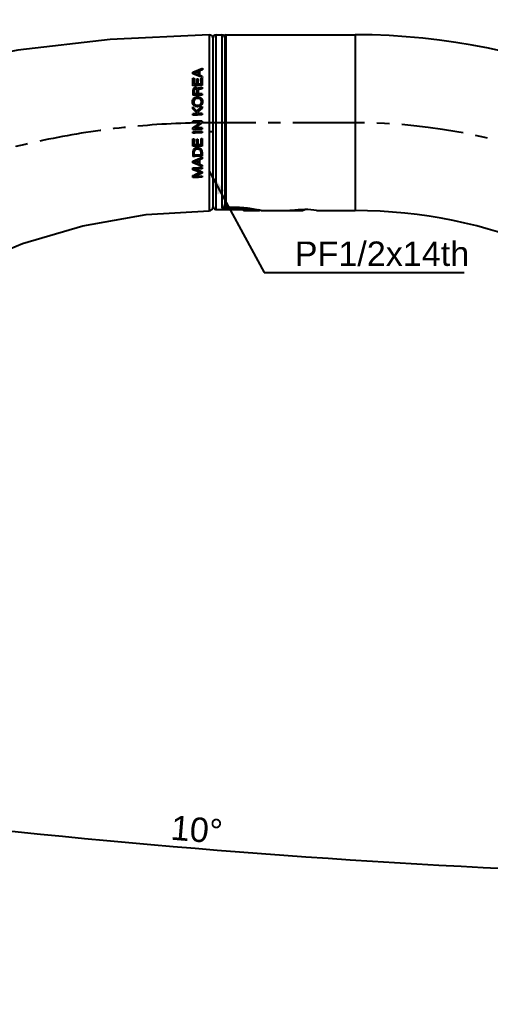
# Model space of a CAD drawing. Header units: millimetres. Extents: x 601 to 1195, y -13 to 407.
# Drawn here: x 890.2 to 938.4, y 251.6 to 351.4 of the extents above; entities that cross this region are included whole.
import ezdxf

# ---------------------------------------------------------------- set-up
doc = ezdxf.new("R2010")
doc.units = ezdxf.units.MM
doc.header["$LTSCALE"] = 0.1
doc.linetypes.add('CENTERX2', pattern=[101.6, 63.5, -12.7, 12.7, -12.7])
doc.layers.add('CENTER', color=1, linetype='CENTERX2')
doc.layers.add('DIM', color=3, linetype='Continuous')
doc.styles.get("Standard").update_dxf_attribs({"font": 'arial.ttf'})
doc.dimstyles.new('ISO-25', dxfattribs={"dimtxt": 2.5, "dimasz": 2.5, "dimexe": 1.25, "dimexo": 0.625, "dimtad": 1, "dimlfac": 1.666667, "dimtxsty": 'Standard', "dimcen": 2.5, "dimadec": 0, "dimazin": 0, "dimtfac": 1, "dimtmove": 0, "dimatfit": 3, "dimfxl": 0, "dimarcsym": 0})

# ---------------------------------------------------------------- blocks, each defined once
blk = doc.blocks.new('*D5')
at = {"layer": 'Defpoints', "color": 0}
for p in [(838.011, 303.15), (836.255, 292.657), (983.324, 282.05), (883.16, 269.05), (983.324, 148.496)]:
    blk.add_point(p, dxfattribs=at)
at = {"layer": 'DIM', "color": 0, "lineweight": -2}
blk.add_line((836.152, 292.041), (833.254, 274.728), dxfattribs=at)
blk.add_arc((983.324, 1171.51), 908.002, 260.657752, 269.842248, dxfattribs=at)
at = {"layer": 'DIM', "color": 0}
for points in [[(835.859, 275.14), (835.995, 275.962), (833.461, 275.961)], [(980.825, 263.928), (980.824, 263.095), (983.324, 263.508)]]:
    blk.add_solid(points, dxfattribs=at)
at = {"layer": 'DIM', "color": 0, "insert": (908.292, 268.521), "char_height": 2.5, "attachment_point": 5, "rotation": 355.25}
blk.add_mtext('10°', dxfattribs=at)
blk = doc.blocks.new('*D6')
at = {"layer": 'Defpoints', "color": 0}
for p in [(836.755, 295.645), (836.755, 240.86), (985.016, 151.37)]:
    blk.add_point(p, dxfattribs=at)
at = {"layer": 'DIM', "color": 0, "lineweight": -2}
for p, q in [((836.755, 295.02), (836.755, 239.61)), ((985.016, 151.995), (985.016, 242.11)), ((982.516, 240.86), (839.255, 240.86))]:
    blk.add_line(p, q, dxfattribs=at)
at = {"layer": 'DIM', "color": 0}
for points in [[(839.255, 241.277), (839.255, 240.444), (836.755, 240.86)], [(982.516, 241.277), (982.516, 240.444), (985.016, 240.86)]]:
    blk.add_solid(points, dxfattribs=at)
at = {"layer": 'DIM', "color": 0, "insert": (910.885, 242.988), "char_height": 2.5, "attachment_point": 5}
blk.add_mtext('247,1', dxfattribs=at)
blk = doc.blocks.new('*D7')
at = {"layer": 'Defpoints', "color": 0}
for p in [(1049.711, 364.428), (818.81, 303.135), (1049.711, 217.456)]:
    blk.add_point(p, dxfattribs=at)
at = {"layer": 'DIM', "color": 0, "lineweight": -2}
for p, q in [((818.81, 303.76), (818.81, 365.678)), ((1049.711, 218.081), (1049.711, 365.678)), ((821.31, 364.428), (1047.211, 364.428))]:
    blk.add_line(p, q, dxfattribs=at)
at = {"layer": 'DIM', "color": 0}
for points in [[(821.31, 364.845), (821.31, 364.011), (818.81, 364.428)], [(1047.211, 364.845), (1047.211, 364.011), (1049.711, 364.428)]]:
    blk.add_solid(points, dxfattribs=at)
at = {"layer": 'DIM', "color": 0, "insert": (934.261, 366.556), "char_height": 2.5, "attachment_point": 5}
blk.add_mtext('384,84', dxfattribs=at)

msp = doc.modelspace()

# ---------------------------------------------------------------- linework, layer by layer
for p, q in [((910.2742, 332.0094), (910.2742, 349.8803)), ((910.2742, 349.8803), (910.8742, 349.8803)), ((910.8742, 349.8803), (910.8742, 332.1465)), ((911.1742, 349.7603), (911.1742, 332.3479)), ((911.2942, 332.2231), (911.2942, 349.8803)), ((911.2942, 349.8803), (924.4942, 349.8803)), ((924.4942, 349.8803), (924.4942, 331.8803)), ((909.9742, 332.2899), (909.9742, 349.5803)), ((907.9045, 346.0452), (908.8667, 346.4548)), ((907.9072, 345.8867), (907.9045, 346.0452)), ((908.8667, 345.5092), (907.9072, 345.8867)), ((908.4678, 346.1387), (908.0436, 345.9683)), ((908.0436, 345.9683), (908.4672, 345.8091)), ((908.4672, 345.8091), (908.4678, 346.1387)), ((908.5801, 346.1827), (908.5794, 345.7664)), ((908.5794, 345.7664), (908.8653, 345.6584)), ((908.8681, 346.2996), (908.5801, 346.1827)), ((908.8653, 345.6584), (908.8667, 345.5092)), ((908.8667, 346.4548), (908.8681, 346.2996)), ((907.9036, 344.6722), (907.9049, 345.4261)), ((907.9049, 345.4261), (908.0243, 345.4283)), ((908.0243, 345.4283), (908.0232, 344.8162)), ((908.3102, 344.8209), (908.3111, 345.3859)), ((908.3111, 345.3859), (908.4234, 345.3875)), ((908.4234, 345.3875), (908.4224, 344.8232)), ((908.7446, 344.827), (908.7457, 345.452)), ((908.7457, 345.452), (908.8658, 345.4531)), ((908.8658, 345.4531), (908.8645, 344.6857)), ((908.0153, 344.0842), (908.0149, 343.8386)), ((908.8376, 344.5237), (908.8632, 344.5239)), ((908.8622, 343.8522), (908.8636, 343.7096)), ((908.8632, 344.5239), (908.8649, 344.3585)), ((907.8999, 341.6587), (907.8971, 341.8015)), ((907.8995, 342.312), (907.8998, 342.5029)), ((908.3617, 341.8109), (907.8995, 342.312)), ((907.8998, 342.5029), (908.2838, 342.0768)), ((908.2838, 342.0768), (908.8596, 342.5293)), ((908.8615, 342.353), (908.3776, 341.9741)), ((908.3776, 341.9741), (908.5227, 341.8129)), ((908.8586, 341.8175), (908.8601, 341.6755)), ((908.8596, 342.5293), (908.8615, 342.353)), ((907.8986, 340.8931), (907.8958, 341.0299)), ((908.6759, 340.9077), (908.6483, 340.9077)), ((908.8588, 340.8927), (908.8315, 340.8728)), ((908.8571, 341.0478), (908.8588, 340.8927)), ((909.5718, 340.8791), (909.572, 339.9421)), ((907.8968, 339.819), (907.8939, 339.9626)), ((908.8553, 339.9825), (908.8569, 339.8391)), ((908.856, 340.3482), (908.8575, 340.2122)), ((907.8928, 338.4723), (907.8941, 339.2305)), ((907.8941, 339.2305), (908.0135, 339.2337)), ((908.0135, 339.2337), (908.0124, 338.6197)), ((908.2993, 338.6272), (908.3003, 339.1903)), ((908.3003, 339.1903), (908.4126, 339.1928)), ((908.4126, 339.1928), (908.4116, 338.6266)), ((908.7338, 338.6333), (908.7349, 339.2564)), ((908.7349, 339.2564), (908.855, 339.2585)), ((908.855, 339.2585), (908.8537, 338.495)), ((908.8525, 337.8496), (908.8518, 337.4563)), ((907.8884, 336.9337), (908.8507, 337.3433)), ((907.8915, 336.7751), (907.8884, 336.9337)), ((908.8509, 336.3977), (907.8915, 336.7751)), ((908.002, 337.5829), (908.7347, 337.5944)), ((908.4519, 337.0272), (908.0277, 336.8569)), ((908.0277, 336.8569), (908.4513, 336.6976)), ((908.4513, 336.6976), (908.4519, 337.0272)), ((908.5642, 337.0713), (908.5635, 336.655)), ((908.5635, 336.655), (908.8494, 336.547)), ((908.8523, 337.1882), (908.5642, 337.0713)), ((908.8507, 337.3433), (908.8523, 337.1882)), ((907.8886, 336.0676), (907.8889, 336.2736)), ((907.9935, 336.0309), (907.8886, 336.0676)), ((908.6048, 335.6246), (908.1137, 335.4395)), ((908.1149, 336.1129), (908.6034, 335.9395)), ((908.6034, 335.9395), (908.7156, 335.8997)), ((908.7136, 335.6656), (908.6048, 335.6246)), ((908.7431, 335.6767), (908.7136, 335.6656)), ((908.7156, 335.8997), (908.7397, 335.8911)), ((908.7397, 335.8911), (908.849, 335.8523)), ((908.8488, 335.7165), (908.7431, 335.6767)), ((908.8494, 336.547), (908.8509, 336.3977)), ((907.8872, 335.2801), (907.8876, 335.4855)), ((907.8876, 335.4855), (907.989, 335.5233)), ((907.989, 335.5233), (908.0323, 335.5395)), ((908.0323, 335.5395), (908.071, 335.5539)), ((908.071, 335.5539), (908.1489, 335.5829)), ((909.9742, 332.3089), (909.9768, 332.27)), ((910.0633, 332.0964), (910.1409, 332.039)), ((910.1409, 332.039), (910.2368, 332.0092)), ((910.2368, 332.0092), (910.2737, 332.0068)), ((910.2737, 332.0068), (910.2742, 332.0094)), ((910.2737, 332.0068), (912.86, 331.9992)), ((910.2742, 332.0094), (912.8605, 332.0016)), ((910.8742, 332.1465), (912.4942, 332.1465)), ((911.1742, 332.4376), (911.1641, 332.4376)), ((911.2942, 332.2231), (912.4942, 332.2231)), ((912.4942, 332.2231), (912.4942, 332.1465)), ((912.86, 331.9992), (912.8605, 332.0016)), ((912.86, 331.9992), (912.9106, 331.9984)), ((912.9064, 331.9985), (912.9687, 331.9957)), ((913.0364, 332.1284), (913.0407, 332.1281)), ((913.2142, 331.8803), (913.2142, 331.9485)), ((913.2142, 331.8803), (914.5942, 331.8803)), ((914.871, 331.9027), (914.9542, 331.8803)), ((914.9542, 331.8803), (917.6242, 331.8803)), ((914.9542, 331.8803), (917.6242, 331.8803)), ((917.7442, 331.8803), (919.1242, 331.8803)), ((919.1241, 331.8803), (919.3577, 331.9971)), ((920.5642, 331.8803), (924.4942, 331.8803)), ((920.5642, 331.8803), (924.4942, 331.8803))]:
    msp.add_line(p, q)
for points in [[(909.5495, 349.8763), (899.4294, 349.3861), (889.982, 348.2958), (881.1881, 346.5028), (872.8461, 344.064), (864.7848, 340.8315), (856.9393, 336.6639), (855.2994, 335.6714)], [(909.9741, 349.4654), (909.939, 349.6244), (909.8412, 349.7628), (909.703, 349.8488), (909.5495, 349.876)], [(856.5099, 296.8934), (860.466, 303.6351), (864.6166, 309.6422), (869.0447, 314.8263), (873.8359, 319.2526), (879.02, 322.9808), (884.5772, 326.0663), (890.4643, 328.5238), (896.6447, 330.3382), (903.1033, 331.4745), (909.5573, 331.8789)], [(909.5573, 331.8793), (909.7091, 331.9089), (909.8444, 331.9956), (909.9399, 332.133), (909.9741, 332.2898)], [(909.9768, 332.27), (910.0065, 332.1745), (910.0649, 332.0941), (910.146, 332.0365), (910.2425, 332.0086), (910.2737, 332.0068)], [(912.9658, 331.9959), (913.0184, 331.9919), (913.0627, 331.9869), (913.0973, 331.9816), (913.1208, 331.9769), (913.1272, 331.9752)], [(914.5942, 331.8803), (914.6416, 331.8841), (914.7305, 331.9131), (914.7558, 331.9317)]]:
    msp.add_lwpolyline(points)
for centre, radius, start, end in [((910.2742, 349.5803), 0.3, 90, 180), ((910.8742, 349.5803), 0.3, 0, 90), ((911.2942, 349.7603), 0.12, 90, 180), ((924.4942, 282.0503), 67.83, 0, 90), ((909.7024, 250.4714), 94.218, 90.509578, 91.093966), ((909.7067, 249.9721), 94.8591, 90.843582, 91.016922), ((909.6934, 250.8755), 93.9563, 90.578619, 90.775095), ((909.7357, 251.8513), 91.8625, 90.543898, 91.143823), ((909.7326, 251.4468), 92.4075, 90.863167, 91.065068), ((909.7248, 251.9203), 91.9359, 90.537615, 90.793683), ((909.8837, 254.6427), 87.1815, 91.000285, 91.305721), ((909.8957, 254.9597), 86.722, 90.684196, 91.318674), ((909.8806, 254.814), 87.0094, 90.673024, 90.894227), ((909.9593, 255.9972), 85.0577, 90.742427, 91.390119), ((909.9736, 256.2259), 84.6927, 90.896649, 91.403953), ((909.9772, 256.317), 84.5635, 90.274761, 90.776346), ((910.0725, 257.8536), 82.1379, 90.84908, 91.519907), ((910.048, 257.444), 82.7768, 90.82408, 91.489941), ((910.0876, 258.111), 81.7374, 90.862748, 91.535915), ((910.0337, 257.1907), 83.1658, 90.8114, 91.349736), ((910.2025, 260.4213), 78.2291, 91.393995, 91.604232), ((910.2084, 260.1892), 78.458, 91.076917, 91.312242), ((910.2176, 260.5956), 77.9113, 91.00307, 91.709912), ((910.2933, 262.5744), 74.8958, 91.102765, 91.837979), ((900.0888, 313.5001), 23.8773, 70.457872, 70.667129), ((903.2205, 322.3207), 14.5172, 70.06704, 70.461263), ((979.4051, 143.9419), 204.4596, 110.23994, 110.396197), ((910.457, 341.6587), 6.1299, 250.88506, 253.364769), ((908.7765, 335.4731), 0.321, 103.38976, 109.033464), ((907.8998, 336.0145), 0.6138, 282.206642, 283.64015), ((908.0148, 356.9943), 21.5798, 270.039178, 270.158973), ((907.8828, 336.0825), 0.684, 283.675063, 286.282097), ((908.027, 352.5252), 17.1107, 270.159655, 270.291025), ((908.067, 346.3977), 10.9831, 270.244643, 271.22711), ((910.275, 332.3093), 0.3007, 180.068409, 197.997919), ((910.2744, 332.3098), 0.3004, 198.117998, 269.96097), ((910.8494, 332.518), 0.3248, 345.663856, 359.983354), ((912.496, 324.044), 8.1025, 86.175929, 90.012747), ((913.2142, 332.0603), 0.18, 203.938401, 270), ((913.2142, 332.1294), 0.1809, 238.27886, 251.480448), ((913.2145, 332.1311), 0.1826, 251.561507, 269.932237), ((912.2348, 321.9573), 10.2889, 75.153815, 76.625568), ((919.0823, 322.8737), 9.1278, 80.656283, 88.312364), ((924.4942, 282.0503), 49.83, 0, 90)]:
    msp.add_arc(centre, radius, start, end)
for points, knots in [([(909.5496, 349.876), (909.5488, 349.8905), (909.5508, 349.7622), (909.5493, 349.7005), (909.5507, 349.4486), (909.5509, 349.1691), (909.5519, 348.7867), (909.5534, 348.1399), (909.556, 347.1596), (909.5597, 345.8145), (909.5641, 344.2783), (909.5687, 342.6119), (909.5713, 341.4641), (909.5717, 340.8791)], [0, 0, 0, 0, 0.0048406, 0.0192953, 0.0431308, 0.0761193, 0.118043, 0.1685071, 0.2927872, 0.4443077, 0.6172705, 0.8049337, 1, 1, 1, 1]), ([(908.3883, 344.3356), (908.378, 344.3584), (908.3522, 344.403), (908.271, 344.4703), (908.1601, 344.4849), (908.058, 344.4609), (907.9925, 344.4173), (907.9461, 344.3571), (907.9055, 344.266), (907.9002, 344.1413), (907.8976, 343.9943), (907.9026, 343.8454), (907.9022, 343.7459), (907.9019, 343.696)], [0, 0, 0, 0, 0.0623482, 0.126156, 0.2559466, 0.3214581, 0.3847447, 0.447208, 0.5083653, 0.6299485, 0.7524393, 0.8758408, 1, 1, 1, 1]), ([(908.3405, 343.8437), (908.3408, 343.9193), (908.342, 344.0134), (908.3415, 344.1266), (908.338, 344.1829), (908.3283, 344.2396), (908.2842, 344.3068), (908.1847, 344.3419), (908.0184, 344.3014), (908.0132, 344.1572), (908.0153, 344.0842)], [0, 0, 0, 0, 0.2493655, 0.3110944, 0.3733419, 0.4358685, 0.4988623, 0.6288753, 0.7589883, 1, 1, 1, 1]), ([(908.3883, 344.3356), (908.3929, 344.3558), (908.4079, 344.396), (908.458, 344.441), (908.5235, 344.4544), (908.5893, 344.463), (908.6559, 344.4677), (908.7115, 344.4712), (908.7557, 344.4768), (908.7985, 344.4837), (908.8274, 344.5053), (908.8376, 344.5237)], [0, 0, 0, 0, 0.1187918, 0.2404367, 0.3675874, 0.4951212, 0.6231704, 0.7508301, 0.8150127, 0.8791731, 1, 1, 1, 1]), ([(908.6062, 344.3175), (908.5816, 344.3161), (908.5449, 344.3094), (908.4991, 344.2908), (908.4667, 344.2542), (908.4568, 344.1951), (908.4515, 344.1266), (908.4514, 344.057), (908.4519, 343.964), (908.4515, 343.8941), (908.4513, 343.8475)], [0, 0, 0, 0, 0.1316756, 0.1966508, 0.2591694, 0.3819308, 0.5047191, 0.6279529, 0.7515886, 1, 1, 1, 1]), ([(908.8649, 344.3585), (908.8454, 344.3489), (908.8035, 344.3344), (908.7158, 344.3268), (908.6501, 344.3212), (908.6062, 344.3175)], [0, 0, 0, 0, 0.2477392, 0.4983456, 1, 1, 1, 1]), ([(908.7535, 342.6604), (908.6592, 342.5664), (908.3816, 342.4699), (907.9596, 342.6045), (907.8172, 343.0227), (907.9183, 343.292), (908.0098, 343.3839)], [0, 0, 0, 0, 0.2524107, 0.5057242, 0.754262, 1, 1, 1, 1]), ([(908.6712, 343.2859), (908.6328, 343.318), (908.5405, 343.3659), (908.3887, 343.3799), (908.2381, 343.3636), (908.0994, 343.2981), (908.0078, 343.1749), (907.9818, 343.0277), (907.9988, 342.8784), (908.0564, 342.7926), (908.0928, 342.7591)], [0, 0, 0, 0, 0.1262835, 0.2532777, 0.3801887, 0.5055601, 0.6287361, 0.7514074, 0.8751158, 1, 1, 1, 1]), ([(908.0098, 343.3839), (908.1037, 343.477), (908.3793, 343.5691), (908.6976, 343.4765), (908.822, 343.317), (908.8626, 343.2249), (908.8848, 343.1274), (908.8932, 342.9948), (908.8679, 342.8282), (908.7998, 342.7083), (908.7535, 342.6604)], [0, 0, 0, 0, 0.2491377, 0.4993188, 0.5624243, 0.6249831, 0.6874661, 0.7498101, 0.874545, 1, 1, 1, 1]), ([(908.0928, 342.7591), (908.1306, 342.7262), (908.2235, 342.6786), (908.3751, 342.6642), (908.5259, 342.6807), (908.6649, 342.7469), (908.7565, 342.8711), (908.7825, 343.0187), (908.7651, 343.1677), (908.7074, 343.2528), (908.6712, 343.2859)], [0, 0, 0, 0, 0.1264299, 0.2532704, 0.3800253, 0.5057913, 0.6298447, 0.7529586, 0.8761141, 1, 1, 1, 1]), ([(907.896, 340.3534), (907.9556, 340.3954), (908.1043, 340.5005), (908.3357, 340.6775), (908.5124, 340.8061), (908.6015, 340.8693)], [0, 0, 0, 0, 0.2500546, 0.6250806, 1, 1, 1, 1]), ([(908.8315, 340.8728), (908.7682, 340.8281), (908.6414, 340.739), (908.4576, 340.5967), (908.2736, 340.4545), (908.1421, 340.3718), (908.0748, 340.3335)], [0, 0, 0, 0, 0.2499405, 0.4999257, 0.7499347, 1, 1, 1, 1]), ([(909.5721, 339.9421), (909.5724, 339.4028), (909.5728, 338.3529), (909.5731, 336.8384), (909.5727, 335.6527), (909.5719, 334.7845), (909.5711, 334.2065), (909.5701, 333.685), (909.5688, 333.2243), (909.5673, 332.8279), (909.5658, 332.5392), (909.5645, 332.3427), (909.5636, 332.222), (909.5625, 332.1197), (909.5616, 332.0357), (909.5604, 331.9703), (909.5597, 331.9273), (909.5586, 331.9023), (909.5586, 331.8903), (909.5572, 331.8836), (909.5578, 331.8799), (909.5573, 331.8793)], [0, 0, 0, 0, 0.200656, 0.3906323, 0.5635317, 0.6417973, 0.7136971, 0.7785689, 0.8358316, 0.8851154, 0.926053, 0.9432631, 0.958238, 0.9709379, 0.98135, 0.9894705, 0.9952922, 0.9973379, 0.9988051, 0.9996931, 1, 1, 1, 1]), ([(909.9741, 339.9868), (909.9748, 339.9837), (909.9651, 339.9749), (909.9284, 339.9655), (909.8444, 339.9521), (909.7195, 339.9448), (909.6228, 339.9423), (909.5721, 339.9421)], [0, 0, 0, 0, 0.0230551, 0.0759113, 0.2932783, 0.6288864, 1, 1, 1, 1]), ([(908.8525, 337.8496), (908.8504, 337.9272), (908.829, 338.0479), (908.7373, 338.1791), (908.6062, 338.2779), (908.3996, 338.3211), (908.1917, 338.2948), (908.0455, 338.2168), (907.9592, 338.1278), (907.9125, 338.0157), (907.8832, 337.8616), (907.8843, 337.6676), (907.8881, 337.5141), (907.891, 337.4376)], [0, 0, 0, 0, 0.1221862, 0.1846221, 0.248016, 0.3760914, 0.5052483, 0.5698838, 0.6336484, 0.6960736, 0.7579682, 0.8796148, 1, 1, 1, 1]), ([(908.0961, 338.0696), (908.0641, 338.0401), (908.0133, 337.965), (908.0004, 337.8353), (908.0014, 337.709), (908.0012, 337.6248), (908.002, 337.5829)], [0, 0, 0, 0, 0.2553591, 0.505843, 0.7535692, 1, 1, 1, 1]), ([(908.7347, 337.5944), (908.7347, 337.6384), (908.7337, 337.7267), (908.7377, 337.8586), (908.7198, 337.9948), (908.6278, 338.1048), (908.497, 338.159), (908.3559, 338.1732), (908.2149, 338.1484), (908.1319, 338.0996), (908.0961, 338.0696)], [0, 0, 0, 0, 0.1205249, 0.24175, 0.3634479, 0.4869155, 0.6139271, 0.7426432, 0.8717799, 1, 1, 1, 1]), ([(907.8889, 336.2736), (907.969, 336.2737), (908.1692, 336.2743), (908.4894, 336.2863), (908.7297, 336.2886), (908.8498, 336.2887)], [0, 0, 0, 0, 0.24991, 0.6249936, 1, 1, 1, 1]), ([(908.8496, 336.1495), (908.7585, 336.1493), (908.5765, 336.1481), (908.3945, 336.1414), (908.3035, 336.1394)], [0, 0, 0, 0, 0.4999279, 1, 1, 1, 1]), ([(908.8481, 335.2952), (908.768, 335.2952), (908.5677, 335.2949), (908.2476, 335.2822), (908.0073, 335.28), (907.8872, 335.2801)], [0, 0, 0, 0, 0.2499838, 0.6251254, 1, 1, 1, 1]), ([(908.3022, 335.4172), (908.3932, 335.4192), (908.5752, 335.4262), (908.7573, 335.4273), (908.8483, 335.4274)], [0, 0, 0, 0, 0.5000932, 1, 1, 1, 1]), ([(910.8742, 332.1465), (910.8813, 332.1482), (910.9099, 332.1563), (910.9375, 332.1681), (910.9574, 332.1787)], [0, 0, 0, 0, 0.2430315, 1, 1, 1, 1]), ([(910.9574, 332.1787), (911.0037, 332.2034), (911.0929, 332.2766), (911.1492, 332.3793), (911.1641, 332.4376)], [0, 0, 0, 0, 0.4659357, 1, 1, 1, 1]), ([(911.2942, 332.2231), (911.2631, 332.2231), (911.1982, 332.2513), (911.1742, 332.3166), (911.1742, 332.3479)], [0, 0, 0, 0, 0.4991767, 1, 1, 1, 1]), ([(912.4942, 332.2231), (912.7061, 332.2231), (913.4191, 332.197), (914.1272, 332.0831), (914.6147, 331.9672)], [0, 0, 0, 0, 0.2970938, 1, 1, 1, 1]), ([(912.8605, 332.0016), (912.879, 332.0016), (912.9481, 332.0004), (913.0173, 331.996), (913.0676, 331.9901)], [0, 0, 0, 0, 0.2668799, 1, 1, 1, 1]), ([(913.0407, 332.1281), (913.1503, 332.1208), (913.3608, 332.1025), (913.6604, 332.0652), (913.9266, 332.0229), (914.1243, 331.9857), (914.2612, 331.9574), (914.3467, 331.9388), (914.42, 331.9222), (914.4806, 331.908), (914.5281, 331.8967), (914.5593, 331.889), (914.5776, 331.8845), (914.5861, 331.8822), (914.5913, 331.8812), (914.5936, 331.8803), (914.5942, 331.8803)], [0, 0, 0, 0, 0.2091171, 0.4024032, 0.5749078, 0.7223713, 0.7855463, 0.8412094, 0.8890165, 0.9286218, 0.9597176, 0.9820488, 0.989867, 0.995458, 0.9988322, 1, 1, 1, 1]), ([(913.0676, 331.9901), (913.0883, 331.9876), (913.1244, 331.9827), (913.1711, 331.9723), (913.1991, 331.9636), (913.2138, 331.9533), (913.2142, 331.9485)], [0, 0, 0, 0, 0.4021945, 0.7084712, 0.9055549, 1, 1, 1, 1]), ([(917.6242, 331.8803), (917.6265, 331.8807), (917.6628, 331.8867), (917.6991, 331.8923), (917.7331, 331.8975)], [0, 0, 0, 0, 0.0637504, 1, 1, 1, 1]), ([(917.7331, 331.8975), (917.8204, 331.9107), (918.356, 331.9843), (918.899, 332.0105), (919.3511, 331.9975)], [0, 0, 0, 0, 0.1633822, 1, 1, 1, 1]), ([(919.1242, 331.8804), (919.1239, 331.8807), (919.122, 331.8809), (919.1184, 331.8825), (919.1121, 331.8844), (919.1035, 331.8875), (919.0923, 331.8912), (919.0725, 331.8979), (919.0418, 331.9081), (918.9978, 331.9226), (918.9444, 331.94), (918.8818, 331.96), (918.837, 331.974), (918.8131, 331.9813)], [0, 0, 0, 0, 0.0040462, 0.0161525, 0.0362715, 0.0643559, 0.100358, 0.1442307, 0.2553984, 0.3973955, 0.5694178, 0.7705796, 1, 1, 1, 1])]:
    msp.add_open_spline(points, degree=3, knots=knots)
for points in [[(908.6015, 340.8693), (908.6254, 340.8836), (908.6502, 340.8967), (908.6759, 340.9077)], [(907.8957, 340.1928), (907.8972, 340.2463), (907.8945, 340.2999), (907.896, 340.3534)], [(908.3035, 336.1394), (908.2126, 336.1374), (908.1217, 336.1368), (908.0308, 336.1367)], [(908.0308, 336.1367), (908.0592, 336.1302), (908.0872, 336.1218), (908.1149, 336.1129)], [(908.4497, 335.8668), (908.3559, 335.8993), (908.2631, 335.9343), (908.1698, 335.9682)], [(908.849, 335.8523), (908.8483, 335.807), (908.8496, 335.7618), (908.8488, 335.7165)], [(908.8498, 336.2887), (908.849, 336.2423), (908.8503, 336.1959), (908.8496, 336.1495)], [(908.1137, 335.4395), (908.101, 335.4342), (908.0878, 335.4298), (908.0746, 335.426)], [(908.8483, 335.4274), (908.8476, 335.3833), (908.8488, 335.3392), (908.8481, 335.2952)]]:
    msp.add_open_spline(points, degree=3)
at = {"layer": 'CENTER'}
msp.add_line((924.4942, 340.8803), (909.5718, 340.8791), dxfattribs=at)
msp.add_arc((924.4942, 282.0503), 58.83, 0, 90, dxfattribs=at)
msp.add_open_spline([(908.6015, 340.8693), (906.0039, 340.8271), (900.8074, 340.5028), (893.088, 339.3003), (886.7659, 337.7072), (881.8062, 336.0849), (878.1379, 334.6932), (874.5306, 333.1325), (870.9943, 331.3998), (867.5547, 329.4673), (864.7903, 327.6775), (862.6607, 326.1241), (860.5627, 324.5221), (857.9919, 322.4484), (854.9836, 319.8639), (853.0344, 318.0751), (852.0762, 317.1629)], degree=3, knots=[0, 0, 0, 0, 0.1239928, 0.2480829, 0.3723894, 0.4346793, 0.497071, 0.5595798, 0.6222066, 0.6849407, 0.7477803, 0.7792446, 0.8107322, 0.8737619, 0.936855, 1, 1, 1, 1], dxfattribs=at)

# ---------------------------------------------------------------- texts
at = {"layer": 'DIM', "insert": (918.3248, 326.187), "char_height": 2.5, "attachment_point": 7}
msp.add_mtext('PF1/2x14th', dxfattribs=at)

# ---------------------------------------------------------------- dimensions: what is measured, and where the dimension line sits
at = {"layer": 'DIM'}
for base, p1, p2, picture, middle in [((1049.7114, 364.4281), (818.8103, 303.1346), (1049.7114, 217.4557), '*D7', (934.2608, 366.5555)), ((836.7548, 240.8604), (985.0157, 151.3703), (836.7548, 295.6455), '*D6', (910.8853, 242.9878))]:
    dim = msp.add_linear_dim(base=base, p1=p1, p2=p2, dimstyle='ISO-25', dxfattribs=at)
    dim.commit()
    dim.dimension.update_dxf_attribs({"geometry": picture, "text_midpoint": middle})
dim = msp.add_angular_dim_2l(base=(883.1603, 269.0496), line1=((983.3242, 282.0503), (983.3242, 148.4962)), line2=((836.2548, 292.657), (838.0107, 303.1502)), dimstyle='ISO-25', dxfattribs=at)
dim.commit()
dim.dimension.update_dxf_attribs({"geometry": '*D5', "text_midpoint": (908.2917, 268.5214)})

# ---------------------------------------------------------------- leaders
at = {"layer": 'DIM', "annotation_type": 0, "has_hookline": 1, "hookline_direction": 0, "text_width": 17.355}
msp.add_leader([(909.5727, 335.9106), (915.1998, 325.562), (917.6998, 325.562)], dimstyle='ISO-25', dxfattribs=at)

doc.saveas('drawing.dxf')
